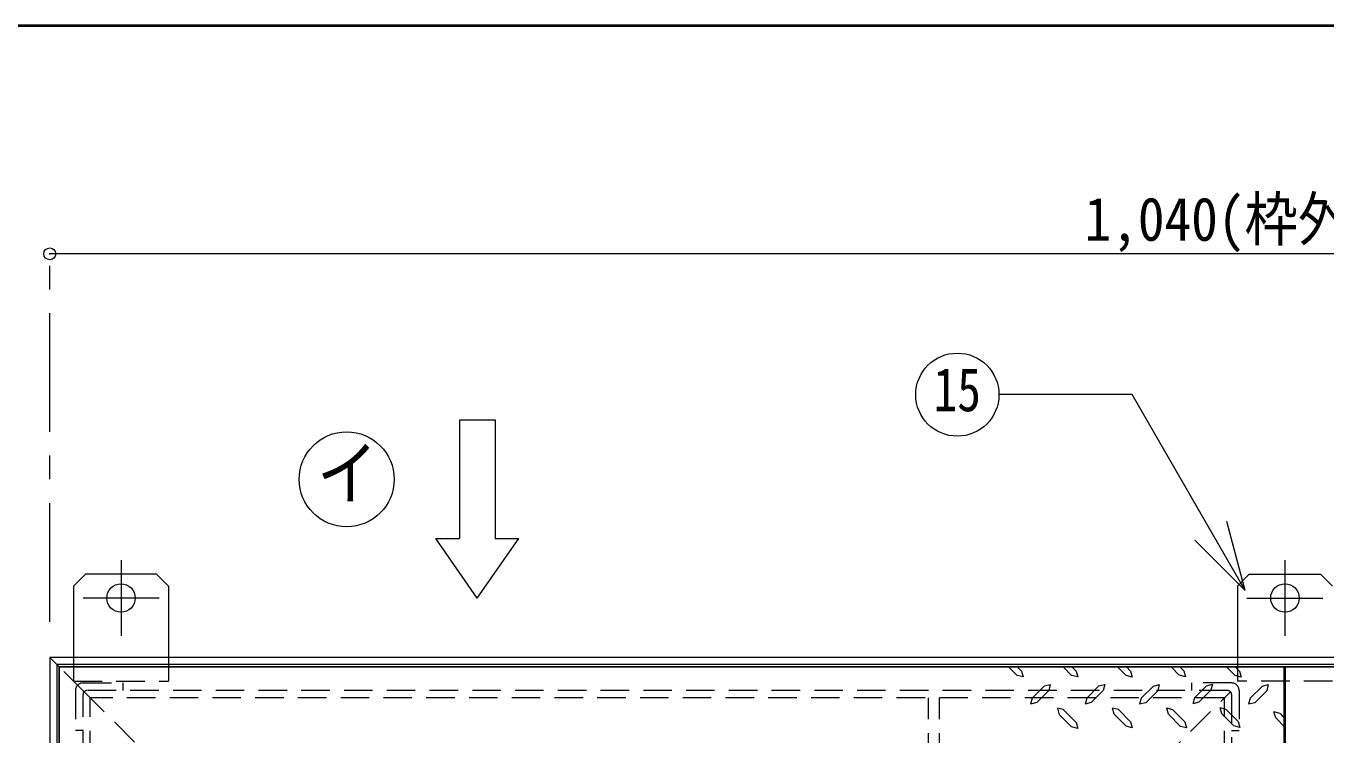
# Model space of a CAD drawing. Units: millimetres at full size, sheet at 1:10; details may follow other scales. Extents: x -2093 to 1957, y -1409 to 1401.
# Drawn here: x -1563 to -1015, y 1103 to 1401 of the extents above; entities that cross this region are included whole.
import ezdxf
from ezdxf.enums import TextEntityAlignment as Align

# ---------------------------------------------------------------- set-up
doc = ezdxf.new("R2010")
doc.units = ezdxf.units.MM
doc.header["$LTSCALE"] = 10
doc.header["$PDMODE"] = 32
doc.header["$PDSIZE"] = 5
doc.linetypes.add('CHAIN1', pattern=[8, 5, -1, 1, -1])
doc.linetypes.add('DASHED1', pattern=[1.8, 1.2, -0.6])
doc.layers.add('0-0_ﾚｲﾔ1', color=4, linetype='Continuous', lineweight=9)
doc.styles.add('ＭＳ ゴシック', font='')
doc.styles.get('ＭＳ ゴシック').set_extended_font_data('MS Gothic')

msp = doc.modelspace()

# ---------------------------------------------------------------- linework, layer by layer
at = {"layer": '0-0_ﾚｲﾔ1', "color": 1, "lineweight": 40}
for p, q in [((1957.35, 1401.26), (-2092.65, 1401.26)), ((-1032.65, 840.26), (-1032.65, 1131.26))]:
    msp.add_line(p, q, dxfattribs=at)
at = {"layer": '0-0_ﾚｲﾔ1', "linetype": 'CHAIN1'}
for p, q in [((-1552.65, 1150.26), (-1552.65, 1305.26)), ((-1522.65, 1176.26), (-1522.65, 1144.26)), ((-1032.65, 1176.26), (-1032.65, 1144.26)), ((-1506.65, 1160.26), (-1538.65, 1160.26)), ((-1048.65, 1160.26), (-1016.65, 1160.26))]:
    msp.add_line(p, q, dxfattribs=at)
at = {"layer": '0-0_ﾚｲﾔ1'}
for p, q in [((-512.65, 1305.26), (-1552.65, 1305.26)), ((-1542.65, 1165.26), (-1537.65, 1170.26)), ((-1507.65, 1170.26), (-1537.65, 1170.26)), ((-1507.65, 1170.26), (-1502.65, 1165.26)), ((-1047.65, 1170.26), (-1052.65, 1165.26)), ((-1047.65, 1170.26), (-1017.65, 1170.26)), ((-1012.65, 1165.26), (-1017.65, 1170.26)), ((-1542.65, 1165.26), (-1542.65, 1135.26)), ((-1502.65, 1165.26), (-1502.65, 1135.26)), ((-1052.65, 1165.26), (-1052.65, 1135.26)), ((-1549.65, 1132.26), (-1548.65, 1131.26)), ((-1149.04, 1131.26), (-1145.43, 1127.64)), ((-1142.86, 1127), (-1145.43, 1127.64)), ((-1145.35, 1131.26), (-1143.58, 1129.49)), ((-1143.58, 1129.49), (-1142.86, 1127)), ((-1126.06, 1131.26), (-1122.45, 1127.64)), ((-1119.87, 1127), (-1122.45, 1127.64)), ((-1122.37, 1131.26), (-1120.6, 1129.49)), ((-1120.6, 1129.49), (-1119.87, 1127)), ((-1103.16, 1131.26), (-1099.54, 1127.64)), ((-1096.97, 1126.92), (-1099.54, 1127.64)), ((-1099.38, 1131.26), (-1097.62, 1129.49)), ((-1097.62, 1129.49), (-1096.97, 1126.92)), ((-1080.52, 1131.26), (-1077.12, 1127.72)), ((-1074.55, 1127.08), (-1077.12, 1127.72)), ((-1076.88, 1131.26), (-1075.2, 1129.57)), ((-1075.2, 1129.57), (-1074.55, 1127.08)), ((-1057.28, 1131.26), (-1053.66, 1127.64)), ((-1051.09, 1126.92), (-1053.66, 1127.64)), ((-1053.58, 1131.26), (-1051.81, 1129.49)), ((-1051.81, 1129.49), (-1051.09, 1126.92)), ((-1139.08, 1118.08), (-1139.72, 1115.59)), ((-1137.15, 1116.23), (-1132.09, 1121.29)), ((-1116.1, 1118.08), (-1116.74, 1115.59)), ((-1114.17, 1116.23), (-1109.11, 1121.29)), ((-1093.2, 1118), (-1093.84, 1115.51)), ((-1091.27, 1116.15), (-1086.2, 1121.21)), ((-1070.78, 1118.16), (-1071.42, 1115.67)), ((-1068.85, 1116.31), (-1063.79, 1121.37)), ((-1047.31, 1118), (-1047.95, 1115.51)), ((-1045.38, 1116.15), (-1040.32, 1121.21)), ((-1137.15, 1116.23), (-1139.72, 1115.59)), ((-1126.02, 1113.33), (-1128.23, 1113.9)), ((-1127.52, 1111.05), (-1128.23, 1113.9)), ((-1127.52, 1111.05), (-1122.45, 1105.97)), ((-1126.02, 1113.33), (-1120.6, 1107.82)), ((-1125.66, 1112.97), (-1125.9, 1113.03)), ((-1114.17, 1116.23), (-1116.74, 1115.59)), ((-1104.61, 1111.33), (-1105.25, 1113.9)), ((-1102.76, 1113.26), (-1105.25, 1113.9)), ((-1104.61, 1111.33), (-1099.54, 1106.27)), ((-1102.76, 1113.26), (-1097.7, 1108.12)), ((-1091.27, 1116.15), (-1093.84, 1115.51)), ((-1081.7, 1111.25), (-1082.35, 1113.82)), ((-1079.86, 1113.18), (-1082.35, 1113.82)), ((-1081.7, 1111.25), (-1076.64, 1106.19)), ((-1079.86, 1113.18), (-1074.79, 1108.04)), ((-1068.85, 1116.31), (-1071.42, 1115.67)), ((-1059.29, 1111.41), (-1059.93, 1113.98)), ((-1057.44, 1113.34), (-1059.93, 1113.98)), ((-1059.29, 1111.41), (-1054.22, 1106.35)), ((-1057.44, 1113.34), (-1052.37, 1108.2)), ((-1045.38, 1116.15), (-1047.95, 1115.51)), ((-1034.7, 1111.65), (-1037.27, 1112.29)), ((-1036.54, 1109.72), (-1037.27, 1112.29)), ((-1034.7, 1111.65), (-1032.65, 1109.31)), ((-1119.87, 1105.33), (-1122.45, 1105.97)), ((-1120.6, 1107.82), (-1119.87, 1105.33)), ((-1096.97, 1105.62), (-1099.54, 1106.27)), ((-1097.7, 1108.12), (-1096.97, 1105.62)), ((-1074.07, 1105.54), (-1076.64, 1106.19)), ((-1074.79, 1108.04), (-1074.07, 1105.54)), ((-1051.65, 1105.71), (-1054.22, 1106.35)), ((-1052.37, 1108.2), (-1051.65, 1105.71)), ((-1036.54, 1109.72), (-1032.65, 1105.83))]:
    msp.add_line(p, q, dxfattribs=at)
at = {"layer": '0-0_ﾚｲﾔ1', "color": 7, "lineweight": 18}
for p, q in [((-1097.01, 1245.93), (-1153.08, 1245.93)), ((-1049.4, 1163.45), (-1097.01, 1245.93)), ((-1380.15, 1235.26), (-1365.15, 1235.26)), ((-1380.15, 1235.26), (-1380.15, 1185.26)), ((-1049.4, 1163.45), (-1057.16, 1192.43)), ((-1372.65, 1160.26), (-1390.15, 1185.26)), ((-1390.15, 1185.26), (-1380.15, 1185.26)), ((-1372.65, 1160.26), (-1355.15, 1185.26)), ((-1049.4, 1163.45), (-1070.61, 1184.67)), ((-1549.65, 1132.26), (-1552.65, 1135.26)), ((-512.65, 1135.26), (-1552.65, 1135.26)), ((-1552.65, 1135.26), (-1552.65, 840.26)), ((-515.65, 1132.26), (-1549.65, 1132.26)), ((-1549.65, 1132.26), (-1549.65, 840.26))]:
    msp.add_line(p, q, dxfattribs=at)
at = {"layer": '0-0_ﾚｲﾔ1', "linetype": 'DASHED1'}
for p, q in [((-1542.65, 1135.26), (-1542.65, 1125.26)), ((-1502.65, 1135.26), (-1502.65, 1125.26)), ((-1052.65, 1135.26), (-1052.65, 1125.26)), ((-1538.18, 1120.79), (-1548.65, 1131.26)), ((-1542.65, 1125.26), (-1502.65, 1125.26)), ((-1538.65, 1124.46), (-1521.85, 1124.46)), ((-1521.85, 1124.46), (-1521.85, 1121.26)), ((-1071.95, 1124.46), (-1071.95, 1121.26)), ((-1055.15, 1124.46), (-1071.95, 1124.46)), ((-1012.65, 1125.26), (-1052.65, 1125.26)), ((-1541.85, 1121.26), (-1541.85, 1104.46)), ((-1058.15, 1118.26), (-1535.65, 1118.26)), ((-1535.65, 840.26), (-1535.65, 1118.26)), ((-1182.65, 1091.26), (-1182.65, 1118.26)), ((-1178.15, 1091.26), (-1178.15, 1118.26)), ((-1058.15, 840.26), (-1058.15, 1118.26)), ((-1051.95, 1121.26), (-1051.95, 1104.46)), ((-1538.65, 1104.46), (-1541.85, 1104.46)), ((-1055.15, 1104.46), (-1051.95, 1104.46))]:
    msp.add_line(p, q, dxfattribs=at)
at = {"layer": '0-0_ﾚｲﾔ1', "color": 5, "lineweight": 25}
for p in [(-516.65, 1131.26), (-1548.65, 840.26)]:
    msp.add_line(p, (-1548.65, 1131.26), dxfattribs=at)
at = {"layer": '0-0_ﾚｲﾔ1', "color": 7, "linetype": 'DASHED1', "lineweight": 18}
for p, q in [((-1538.65, 840.26), (-1538.65, 1119.66)), ((-1538.18, 1120.79), (-1508.65, 1091.26)), ((-1056.75, 1121.26), (-1537.05, 1121.26)), ((-1085.15, 1091.26), (-1055.62, 1120.79)), ((-1055.15, 1119.66), (-1055.15, 840.26))]:
    msp.add_line(p, q, dxfattribs=at)
at = {"layer": '0-0_ﾚｲﾔ1', "color": 7, "lineweight": 18}
msp.add_lwpolyline([(-1365.15, 1235.26), (-1365.15, 1185.26), (-1355.15, 1185.26)], dxfattribs=at)
at = {"layer": '0-0_ﾚｲﾔ1'}
for points in [[(-1139.08, 1118.08), (-1133.94, 1123.22), (-1131.45, 1123.87), (-1132.09, 1121.29)], [(-1116.1, 1118.08), (-1110.95, 1123.22), (-1108.46, 1123.87), (-1109.11, 1121.29)], [(-1093.2, 1118), (-1088.05, 1123.14), (-1085.56, 1123.79), (-1086.2, 1121.21)], [(-1070.78, 1118.16), (-1065.63, 1123.3), (-1063.14, 1123.95), (-1063.79, 1121.37)], [(-1047.31, 1118), (-1042.17, 1123.14), (-1039.68, 1123.79), (-1040.32, 1121.21)]]:
    msp.add_lwpolyline(points, dxfattribs=at)
at = {"layer": '0-0_ﾚｲﾔ1', "color": 7, "lineweight": 18}
for centre, radius in [((-1170.58, 1245.93), 17.5), ((-1427.65, 1210.26), 20)]:
    msp.add_circle(centre, radius, dxfattribs=at)
at = {"layer": '0-0_ﾚｲﾔ1'}
for centre in [(-1522.65, 1160.26), (-1032.65, 1160.26)]:
    msp.add_circle(centre, 6, dxfattribs=at)
at = {"layer": '0-0_ﾚｲﾔ1', "linetype": 'DASHED1'}
for centre, start, end in [((-1538.65, 1121.26), 90, 180), ((-1055.15, 1121.26), 0, 90)]:
    msp.add_arc(centre, 3.2, start, end, dxfattribs=at)
at = {"layer": '0-0_ﾚｲﾔ1', "color": 7, "linetype": 'DASHED1', "lineweight": 18}
for centre, start, end in [((-1537.05, 1119.66), 90, 180), ((-1056.75, 1119.66), 0, 90)]:
    msp.add_arc(centre, 1.6, start, end, dxfattribs=at)
at = {"layer": '0-0_ﾚｲﾔ1', "color": 1}
msp.add_point((-1552.65, 1305.26), dxfattribs=at)

# ---------------------------------------------------------------- texts
at = {"layer": '0-0_ﾚｲﾔ1', "color": 7, "style": 'ＭＳ ゴシック'}
for s, height, width, p in [('1,040(枠外寸法)', 18.33, 0.9, (-1117.02, 1305.26)), ('15', 18.33, 0.8, (-1180.58, 1233.43)), ('イ', 21.99, 0.85, (-1440.15, 1195.26))]:
    msp.add_text(s, height=height, dxfattribs=dict(at, width=width)).set_placement(p, align=Align.BOTTOM_LEFT)

doc.saveas('drawing.dxf')
